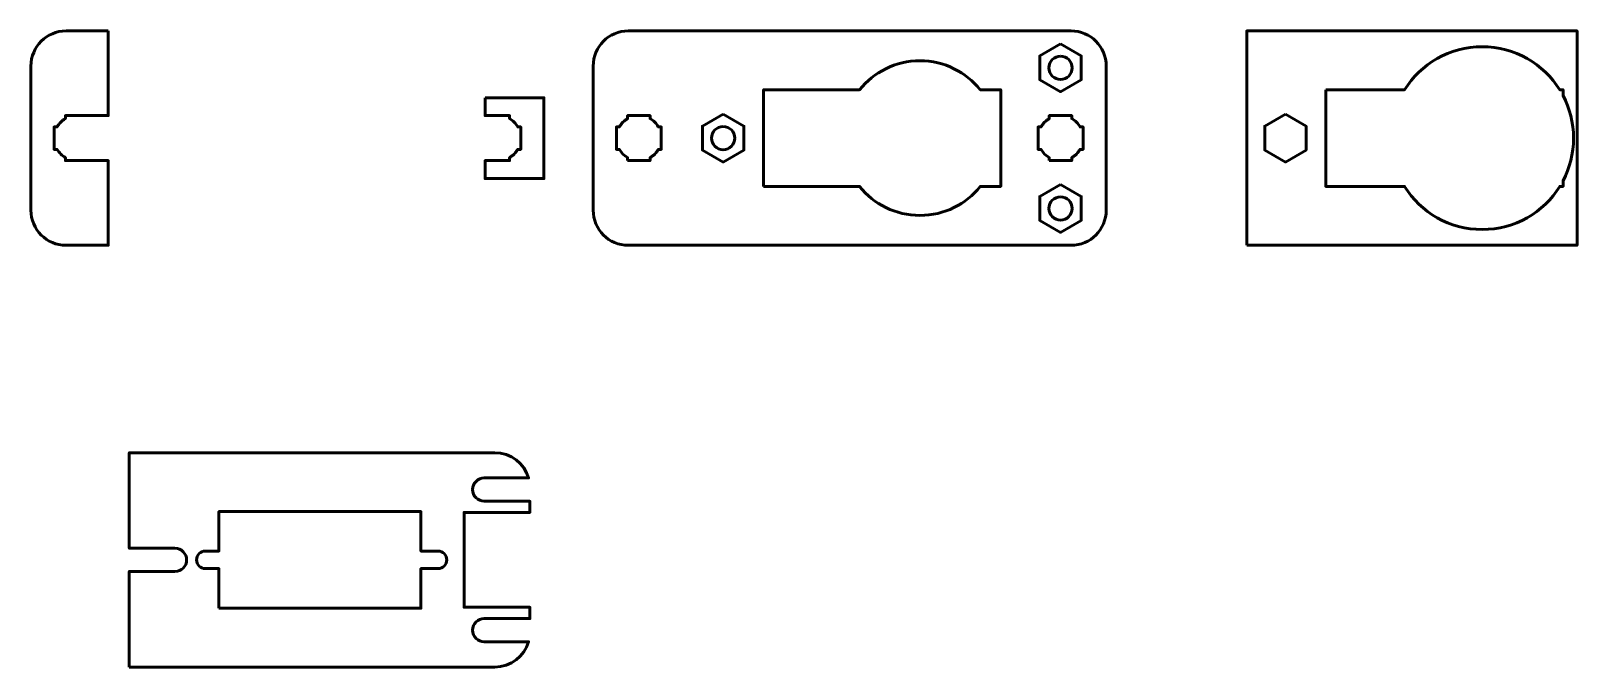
# Model space of a CAD drawing. Header units: centimetres. Extents: x -15.2 to 6.9, y -2.4 to 6.7.
import ezdxf

# ---------------------------------------------------------------- set-up
doc = ezdxf.new("R2010")
doc.units = ezdxf.units.CM
doc.header["$MEASUREMENT"] = 0
doc.layers.add('Layer 1', color=7, linetype='Continuous')

msp = doc.modelspace()

# ---------------------------------------------------------------- linework, layer by layer
at = {"layer": 'Layer 1', "color": 250, "lineweight": 53}
for centre in [(-0.5, 6.14999), (-5.3, 5.14999), (-0.5, 4.14999)]:
    msp.add_ellipse(centre, major_axis=(0, 0.165), ratio=1, dxfattribs=at)
for points, knots in [([(-14.04996, 6.67503), (-14.04996, 6.67503), (-14.04996, 5.46999), (-14.04996, 5.46999), (-14.04996, 5.46999), (-14.04996, 5.46999), (-14.65992, 5.46999), (-14.65992, 5.46999), (-14.65992, 5.46999), (-14.65992, 5.46999), (-14.65992, 5.42706), (-14.65992, 5.42706), (-14.65992, 5.42706), (-14.70857, 5.39899), (-14.74902, 5.35858), (-14.77709, 5.30992), (-14.77709, 5.30992), (-14.77709, 5.30992), (-14.82, 5.30992), (-14.82, 5.30992), (-14.82, 5.30992), (-14.82, 5.30992), (-14.82, 5.15), (-14.82, 5.15), (-14.82, 5.15), (-14.82, 5.15), (-14.82, 4.98993), (-14.82, 4.98993), (-14.82, 4.98993), (-14.82, 4.98993), (-14.77709, 4.98993), (-14.77709, 4.98993), (-14.77709, 4.98993), (-14.74902, 4.94143), (-14.70857, 4.90086), (-14.65992, 4.87279), (-14.65992, 4.87279), (-14.65992, 4.87279), (-14.65992, 4.83), (-14.65992, 4.83), (-14.65992, 4.83), (-14.65992, 4.83), (-14.04996, 4.83), (-14.04996, 4.83), (-14.04996, 4.83), (-14.04996, 4.83), (-14.04996, 3.62497), (-14.04996, 3.62497), (-14.04996, 3.62497), (-14.04996, 3.62497), (-14.64994, 3.62497), (-14.64994, 3.62497), (-14.64994, 3.62497), (-14.92694, 3.62497), (-15.15003, 3.84806), (-15.15003, 4.12506), (-15.15003, 4.12506), (-15.15003, 4.12506), (-15.15003, 6.17493), (-15.15003, 6.17493), (-15.15003, 6.17493), (-15.15003, 6.45207), (-14.92694, 6.67503), (-14.64994, 6.67503), (-14.64994, 6.67503), (-14.64994, 6.67503), (-14.04996, 6.67503), (-14.04996, 6.67503)], [0, 0, 0, 0, 0.05882353, 0.05882353, 0.05882353, 0.05882353, 0.11764706, 0.11764706, 0.11764706, 0.11764706, 0.17647059, 0.17647059, 0.17647059, 0.17647059, 0.23529412, 0.23529412, 0.23529412, 0.23529412, 0.29411765, 0.29411765, 0.29411765, 0.29411765, 0.35294118, 0.35294118, 0.35294118, 0.35294118, 0.41176471, 0.41176471, 0.41176471, 0.41176471, 0.47058824, 0.47058824, 0.47058824, 0.47058824, 0.52941176, 0.52941176, 0.52941176, 0.52941176, 0.58823529, 0.58823529, 0.58823529, 0.58823529, 0.64705882, 0.64705882, 0.64705882, 0.64705882, 0.70588235, 0.70588235, 0.70588235, 0.70588235, 0.76470588, 0.76470588, 0.76470588, 0.76470588, 0.82352941, 0.82352941, 0.82352941, 0.82352941, 0.88235294, 0.88235294, 0.88235294, 0.88235294, 0.94117647, 0.94117647, 0.94117647, 0.94117647, 1, 1, 1, 1]), ([(-0.5, 6.49064), (-0.5, 6.49064), (-0.35249, 6.40548), (-0.35249, 6.40548), (-0.35249, 6.40548), (-0.35249, 6.40548), (-0.20499, 6.32031), (-0.20499, 6.32031), (-0.20499, 6.32031), (-0.20499, 6.32031), (-0.20499, 6.14999), (-0.20499, 6.14999), (-0.20499, 6.14999), (-0.20499, 6.14999), (-0.20499, 5.97967), (-0.20499, 5.97967), (-0.20499, 5.97967), (-0.20499, 5.97967), (-0.35249, 5.8945), (-0.35249, 5.8945), (-0.35249, 5.8945), (-0.35249, 5.8945), (-0.5, 5.80934), (-0.5, 5.80934), (-0.5, 5.80934), (-0.5, 5.80934), (-0.64751, 5.8945), (-0.64751, 5.8945), (-0.64751, 5.8945), (-0.64751, 5.8945), (-0.79501, 5.97967), (-0.79501, 5.97967), (-0.79501, 5.97967), (-0.79501, 5.97967), (-0.79501, 6.14999), (-0.79501, 6.14999), (-0.79501, 6.14999), (-0.79501, 6.14999), (-0.79501, 6.32031), (-0.79501, 6.32031), (-0.79501, 6.32031), (-0.79501, 6.32031), (-0.64751, 6.40548), (-0.64751, 6.40548), (-0.64751, 6.40548), (-0.64751, 6.40548), (-0.5, 6.49064), (-0.5, 6.49064)], [0, 0, 0, 0, 0.08333333, 0.08333333, 0.08333333, 0.08333333, 0.16666667, 0.16666667, 0.16666667, 0.16666667, 0.25, 0.25, 0.25, 0.25, 0.33333333, 0.33333333, 0.33333333, 0.33333333, 0.41666667, 0.41666667, 0.41666667, 0.41666667, 0.5, 0.5, 0.5, 0.5, 0.58333333, 0.58333333, 0.58333333, 0.58333333, 0.66666667, 0.66666667, 0.66666667, 0.66666667, 0.75, 0.75, 0.75, 0.75, 0.83333333, 0.83333333, 0.83333333, 0.83333333, 0.91666667, 0.91666667, 0.91666667, 0.91666667, 1, 1, 1, 1]), ([(3.27505, 5.83747), (3.27505, 5.83747), (4.39661, 5.83747), (4.39661, 5.83747), (4.39661, 5.83747), (4.62627, 6.20522), (5.03457, 6.44998), (5.49997, 6.44998), (5.49997, 6.44998), (5.9654, 6.44998), (6.37371, 6.20522), (6.60337, 5.83747), (6.60337, 5.83747), (6.60337, 5.83747), (6.65004, 5.83747), (6.65004, 5.83747), (6.65004, 5.83747), (6.65004, 5.83747), (6.65004, 5.75637), (6.65004, 5.75637), (6.65004, 5.75637), (6.74574, 5.57532), (6.79999, 5.36899), (6.79999, 5.15), (6.79999, 5.15), (6.79999, 4.931), (6.74573, 4.72468), (6.65004, 4.54361), (6.65004, 4.54361), (6.65004, 4.54361), (6.65004, 4.46247), (6.65004, 4.46247), (6.65004, 4.46247), (6.65004, 4.46247), (6.60334, 4.46247), (6.60334, 4.46247), (6.60334, 4.46247), (6.37369, 4.09474), (5.96539, 3.84998), (5.49997, 3.84998), (5.49997, 3.84998), (5.03459, 3.84998), (4.62631, 4.09474), (4.39664, 4.46247), (4.39664, 4.46247), (4.39664, 4.46247), (3.27505, 4.46247), (3.27505, 4.46247), (3.27505, 4.46247), (3.27505, 4.46247), (3.27505, 5.83747), (3.27505, 5.83747)], [0, 0, 0, 0, 0.07692308, 0.07692308, 0.07692308, 0.07692308, 0.15384615, 0.15384615, 0.15384615, 0.15384615, 0.23076923, 0.23076923, 0.23076923, 0.23076923, 0.30769231, 0.30769231, 0.30769231, 0.30769231, 0.38461538, 0.38461538, 0.38461538, 0.38461538, 0.46153846, 0.46153846, 0.46153846, 0.46153846, 0.53846154, 0.53846154, 0.53846154, 0.53846154, 0.61538462, 0.61538462, 0.61538462, 0.61538462, 0.69230769, 0.69230769, 0.69230769, 0.69230769, 0.76923077, 0.76923077, 0.76923077, 0.76923077, 0.84615385, 0.84615385, 0.84615385, 0.84615385, 0.92307692, 0.92307692, 0.92307692, 0.92307692, 1, 1, 1, 1]), ([(-8.68746, 5.72497), (-8.68746, 5.72497), (-7.84996, 5.72497), (-7.84996, 5.72497), (-7.84996, 5.72497), (-7.84996, 5.72497), (-7.84996, 4.57497), (-7.84996, 4.57497), (-7.84996, 4.57497), (-7.84996, 4.57497), (-8.68746, 4.57497), (-8.68746, 4.57497), (-8.68746, 4.57497), (-8.68746, 4.57497), (-8.68746, 4.83), (-8.68746, 4.83), (-8.68746, 4.83), (-8.68746, 4.83), (-8.5, 4.83), (-8.5, 4.83), (-8.5, 4.83), (-8.5, 4.83), (-8.33992, 4.83), (-8.33992, 4.83), (-8.33992, 4.83), (-8.33992, 4.83), (-8.33992, 4.87279), (-8.33992, 4.87279), (-8.33992, 4.87279), (-8.29142, 4.90086), (-8.25085, 4.94143), (-8.22278, 4.98993), (-8.22278, 4.98993), (-8.22278, 4.98993), (-8.18, 4.98993), (-8.18, 4.98993), (-8.18, 4.98993), (-8.18, 4.98993), (-8.18, 5.15), (-8.18, 5.15), (-8.18, 5.15), (-8.18, 5.15), (-8.18, 5.30992), (-8.18, 5.30992), (-8.18, 5.30992), (-8.18, 5.30992), (-8.22278, 5.30992), (-8.22278, 5.30992), (-8.22278, 5.30992), (-8.25085, 5.35858), (-8.29142, 5.39899), (-8.33992, 5.42706), (-8.33992, 5.42706), (-8.33992, 5.42706), (-8.33992, 5.46999), (-8.33992, 5.46999), (-8.33992, 5.46999), (-8.33992, 5.46999), (-8.5, 5.46999), (-8.5, 5.46999), (-8.5, 5.46999), (-8.5, 5.46999), (-8.68746, 5.46999), (-8.68746, 5.46999), (-8.68746, 5.46999), (-8.68746, 5.46999), (-8.68746, 5.72497), (-8.68746, 5.72497)], [0, 0, 0, 0, 0.05882353, 0.05882353, 0.05882353, 0.05882353, 0.11764706, 0.11764706, 0.11764706, 0.11764706, 0.17647059, 0.17647059, 0.17647059, 0.17647059, 0.23529412, 0.23529412, 0.23529412, 0.23529412, 0.29411765, 0.29411765, 0.29411765, 0.29411765, 0.35294118, 0.35294118, 0.35294118, 0.35294118, 0.41176471, 0.41176471, 0.41176471, 0.41176471, 0.47058824, 0.47058824, 0.47058824, 0.47058824, 0.52941176, 0.52941176, 0.52941176, 0.52941176, 0.58823529, 0.58823529, 0.58823529, 0.58823529, 0.64705882, 0.64705882, 0.64705882, 0.64705882, 0.70588235, 0.70588235, 0.70588235, 0.70588235, 0.76470588, 0.76470588, 0.76470588, 0.76470588, 0.82352941, 0.82352941, 0.82352941, 0.82352941, 0.88235294, 0.88235294, 0.88235294, 0.88235294, 0.94117647, 0.94117647, 0.94117647, 0.94117647, 1, 1, 1, 1]), ([(-5.3, 5.49064), (-5.3, 5.49064), (-5.15249, 5.40548), (-5.15249, 5.40548), (-5.15249, 5.40548), (-5.15249, 5.40548), (-5.00499, 5.32031), (-5.00499, 5.32031), (-5.00499, 5.32031), (-5.00499, 5.32031), (-5.00499, 5.14999), (-5.00499, 5.14999), (-5.00499, 5.14999), (-5.00499, 5.14999), (-5.00499, 4.97967), (-5.00499, 4.97967), (-5.00499, 4.97967), (-5.00499, 4.97967), (-5.15249, 4.8945), (-5.15249, 4.8945), (-5.15249, 4.8945), (-5.15249, 4.8945), (-5.3, 4.80934), (-5.3, 4.80934), (-5.3, 4.80934), (-5.3, 4.80934), (-5.44751, 4.8945), (-5.44751, 4.8945), (-5.44751, 4.8945), (-5.44751, 4.8945), (-5.59501, 4.97967), (-5.59501, 4.97967), (-5.59501, 4.97967), (-5.59501, 4.97967), (-5.59501, 5.14999), (-5.59501, 5.14999), (-5.59501, 5.14999), (-5.59501, 5.14999), (-5.59501, 5.32031), (-5.59501, 5.32031), (-5.59501, 5.32031), (-5.59501, 5.32031), (-5.44751, 5.40548), (-5.44751, 5.40548), (-5.44751, 5.40548), (-5.44751, 5.40548), (-5.3, 5.49064), (-5.3, 5.49064)], [0, 0, 0, 0, 0.08333333, 0.08333333, 0.08333333, 0.08333333, 0.16666667, 0.16666667, 0.16666667, 0.16666667, 0.25, 0.25, 0.25, 0.25, 0.33333333, 0.33333333, 0.33333333, 0.33333333, 0.41666667, 0.41666667, 0.41666667, 0.41666667, 0.5, 0.5, 0.5, 0.5, 0.58333333, 0.58333333, 0.58333333, 0.58333333, 0.66666667, 0.66666667, 0.66666667, 0.66666667, 0.75, 0.75, 0.75, 0.75, 0.83333333, 0.83333333, 0.83333333, 0.83333333, 0.91666667, 0.91666667, 0.91666667, 0.91666667, 1, 1, 1, 1]), ([(2.7, 5.49064), (2.7, 5.49064), (2.84751, 5.40548), (2.84751, 5.40548), (2.84751, 5.40548), (2.84751, 5.40548), (2.99501, 5.32031), (2.99501, 5.32031), (2.99501, 5.32031), (2.99501, 5.32031), (2.99501, 5.14999), (2.99501, 5.14999), (2.99501, 5.14999), (2.99501, 5.14999), (2.99501, 4.97967), (2.99501, 4.97967), (2.99501, 4.97967), (2.99501, 4.97967), (2.84751, 4.8945), (2.84751, 4.8945), (2.84751, 4.8945), (2.84751, 4.8945), (2.7, 4.80934), (2.7, 4.80934), (2.7, 4.80934), (2.7, 4.80934), (2.55249, 4.8945), (2.55249, 4.8945), (2.55249, 4.8945), (2.55249, 4.8945), (2.40499, 4.97967), (2.40499, 4.97967), (2.40499, 4.97967), (2.40499, 4.97967), (2.40499, 5.14999), (2.40499, 5.14999), (2.40499, 5.14999), (2.40499, 5.14999), (2.40499, 5.32031), (2.40499, 5.32031), (2.40499, 5.32031), (2.40499, 5.32031), (2.55249, 5.40548), (2.55249, 5.40548), (2.55249, 5.40548), (2.55249, 5.40548), (2.7, 5.49064), (2.7, 5.49064)], [0, 0, 0, 0, 0.08333333, 0.08333333, 0.08333333, 0.08333333, 0.16666667, 0.16666667, 0.16666667, 0.16666667, 0.25, 0.25, 0.25, 0.25, 0.33333333, 0.33333333, 0.33333333, 0.33333333, 0.41666667, 0.41666667, 0.41666667, 0.41666667, 0.5, 0.5, 0.5, 0.5, 0.58333333, 0.58333333, 0.58333333, 0.58333333, 0.66666667, 0.66666667, 0.66666667, 0.66666667, 0.75, 0.75, 0.75, 0.75, 0.83333333, 0.83333333, 0.83333333, 0.83333333, 0.91666667, 0.91666667, 0.91666667, 0.91666667, 1, 1, 1, 1]), ([(-0.5, 4.49064), (-0.5, 4.49064), (-0.35249, 4.40548), (-0.35249, 4.40548), (-0.35249, 4.40548), (-0.35249, 4.40548), (-0.20499, 4.32031), (-0.20499, 4.32031), (-0.20499, 4.32031), (-0.20499, 4.32031), (-0.20499, 4.14999), (-0.20499, 4.14999), (-0.20499, 4.14999), (-0.20499, 4.14999), (-0.20499, 3.97967), (-0.20499, 3.97967), (-0.20499, 3.97967), (-0.20499, 3.97967), (-0.35249, 3.8945), (-0.35249, 3.8945), (-0.35249, 3.8945), (-0.35249, 3.8945), (-0.5, 3.80934), (-0.5, 3.80934), (-0.5, 3.80934), (-0.5, 3.80934), (-0.64751, 3.8945), (-0.64751, 3.8945), (-0.64751, 3.8945), (-0.64751, 3.8945), (-0.79501, 3.97967), (-0.79501, 3.97967), (-0.79501, 3.97967), (-0.79501, 3.97967), (-0.79501, 4.14999), (-0.79501, 4.14999), (-0.79501, 4.14999), (-0.79501, 4.14999), (-0.79501, 4.32031), (-0.79501, 4.32031), (-0.79501, 4.32031), (-0.79501, 4.32031), (-0.64751, 4.40548), (-0.64751, 4.40548), (-0.64751, 4.40548), (-0.64751, 4.40548), (-0.5, 4.49064), (-0.5, 4.49064)], [0, 0, 0, 0, 0.08333333, 0.08333333, 0.08333333, 0.08333333, 0.16666667, 0.16666667, 0.16666667, 0.16666667, 0.25, 0.25, 0.25, 0.25, 0.33333333, 0.33333333, 0.33333333, 0.33333333, 0.41666667, 0.41666667, 0.41666667, 0.41666667, 0.5, 0.5, 0.5, 0.5, 0.58333333, 0.58333333, 0.58333333, 0.58333333, 0.66666667, 0.66666667, 0.66666667, 0.66666667, 0.75, 0.75, 0.75, 0.75, 0.83333333, 0.83333333, 0.83333333, 0.83333333, 0.91666667, 0.91666667, 0.91666667, 0.91666667, 1, 1, 1, 1])]:
    msp.add_open_spline(points, degree=3, knots=knots, dxfattribs=at)
at = {"layer": 'Layer 1', "lineweight": 53}
for points, knots in [([(-7.15003, 4.12506), (-7.15003, 3.84806), (-6.92694, 3.62497), (-6.64994, 3.62497), (-6.64994, 3.62497), (-6.64994, 3.62497), (-0.35007, 3.62497), (-0.35007, 3.62497), (-0.35007, 3.62497), (-0.07293, 3.62497), (0.15003, 3.84806), (0.15003, 4.12506), (0.15003, 4.12506), (0.15003, 4.12506), (0.15003, 6.17493), (0.15003, 6.17493), (0.15003, 6.17493), (0.15003, 6.45207), (-0.07293, 6.67503), (-0.35007, 6.67503), (-0.35007, 6.67503), (-0.35007, 6.67503), (-6.64994, 6.67503), (-6.64994, 6.67503), (-6.64994, 6.67503), (-6.92694, 6.67503), (-7.15003, 6.45207), (-7.15003, 6.17493), (-7.15003, 6.17493), (-7.15003, 6.17493), (-7.15003, 4.12506), (-7.15003, 4.12506)], [0, 0, 0, 0, 0.125, 0.125, 0.125, 0.125, 0.25, 0.25, 0.25, 0.25, 0.375, 0.375, 0.375, 0.375, 0.5, 0.5, 0.5, 0.5, 0.625, 0.625, 0.625, 0.625, 0.75, 0.75, 0.75, 0.75, 0.875, 0.875, 0.875, 0.875, 1, 1, 1, 1]), ([(2.14997, 3.62497), (2.14997, 3.62497), (6.85003, 3.62497), (6.85003, 3.62497), (6.85003, 3.62497), (6.85003, 3.62497), (6.85003, 6.67503), (6.85003, 6.67503), (6.85003, 6.67503), (6.85003, 6.67503), (2.14997, 6.67503), (2.14997, 6.67503), (2.14997, 6.67503), (2.14997, 6.67503), (2.14997, 3.62497), (2.14997, 3.62497)], [0, 0, 0, 0, 0.25, 0.25, 0.25, 0.25, 0.5, 0.5, 0.5, 0.5, 0.75, 0.75, 0.75, 0.75, 1, 1, 1, 1]), ([(-4.72495, 4.46247), (-4.72495, 4.46247), (-4.72495, 5.83747), (-4.72495, 5.83747), (-4.72495, 5.83747), (-4.72495, 5.83747), (-3.35859, 5.83747), (-3.35859, 5.83747), (-3.35859, 5.83747), (-3.15698, 6.08892), (-2.84729, 6.24999), (-2.49999, 6.24999), (-2.49999, 6.24999), (-2.1527, 6.24999), (-1.84302, 6.08892), (-1.64141, 5.83747), (-1.64141, 5.83747), (-1.64141, 5.83747), (-1.34996, 5.83747), (-1.34996, 5.83747), (-1.34996, 5.83747), (-1.34996, 5.83747), (-1.34996, 4.46247), (-1.34996, 4.46247), (-1.34996, 4.46247), (-1.34996, 4.46247), (-1.64143, 4.46247), (-1.64143, 4.46247), (-1.64143, 4.46247), (-1.84304, 4.21105), (-2.15272, 4.04999), (-2.49999, 4.04999), (-2.49999, 4.04999), (-2.84727, 4.04999), (-3.15695, 4.21105), (-3.35857, 4.46247), (-3.35857, 4.46247), (-3.35857, 4.46247), (-4.72495, 4.46247), (-4.72495, 4.46247)], [0, 0, 0, 0, 0.1, 0.1, 0.1, 0.1, 0.2, 0.2, 0.2, 0.2, 0.3, 0.3, 0.3, 0.3, 0.4, 0.4, 0.4, 0.4, 0.5, 0.5, 0.5, 0.5, 0.6, 0.6, 0.6, 0.6, 0.7, 0.7, 0.7, 0.7, 0.8, 0.8, 0.8, 0.8, 0.9, 0.9, 0.9, 0.9, 1, 1, 1, 1]), ([(-6.65993, 4.83), (-6.65993, 4.83), (-6.65993, 4.87279), (-6.65993, 4.87279), (-6.65993, 4.87279), (-6.70858, 4.90086), (-6.74902, 4.94142), (-6.7771, 4.98993), (-6.7771, 4.98993), (-6.7771, 4.98993), (-6.82, 4.98993), (-6.82, 4.98993), (-6.82, 4.98993), (-6.82, 4.98993), (-6.82, 5.15), (-6.82, 5.15), (-6.82, 5.15), (-6.82, 5.15), (-6.82, 5.30992), (-6.82, 5.30992), (-6.82, 5.30992), (-6.82, 5.30992), (-6.7771, 5.30992), (-6.7771, 5.30992), (-6.7771, 5.30992), (-6.74902, 5.35858), (-6.70858, 5.39899), (-6.65993, 5.42706), (-6.65993, 5.42706), (-6.65993, 5.42706), (-6.65993, 5.46999), (-6.65993, 5.46999), (-6.65993, 5.46999), (-6.65993, 5.46999), (-6.5, 5.46999), (-6.5, 5.46999), (-6.5, 5.46999), (-6.5, 5.46999), (-6.33992, 5.46999), (-6.33992, 5.46999), (-6.33992, 5.46999), (-6.33992, 5.46999), (-6.33992, 5.42706), (-6.33992, 5.42706), (-6.33992, 5.42706), (-6.29142, 5.39899), (-6.25085, 5.35858), (-6.22278, 5.30992), (-6.22278, 5.30992), (-6.22278, 5.30992), (-6.18, 5.30992), (-6.18, 5.30992), (-6.18, 5.30992), (-6.18, 5.30992), (-6.18, 5.15), (-6.18, 5.15), (-6.18, 5.15), (-6.18, 5.15), (-6.18, 4.98993), (-6.18, 4.98993), (-6.18, 4.98993), (-6.18, 4.98993), (-6.22278, 4.98993), (-6.22278, 4.98993), (-6.22278, 4.98993), (-6.25085, 4.94142), (-6.29142, 4.90086), (-6.33992, 4.87279), (-6.33992, 4.87279), (-6.33992, 4.87279), (-6.33992, 4.83), (-6.33992, 4.83), (-6.33992, 4.83), (-6.33992, 4.83), (-6.5, 4.83), (-6.5, 4.83), (-6.5, 4.83), (-6.5, 4.83), (-6.65993, 4.83), (-6.65993, 4.83)], [0, 0, 0, 0, 0.05, 0.05, 0.05, 0.05, 0.1, 0.1, 0.1, 0.1, 0.15, 0.15, 0.15, 0.15, 0.2, 0.2, 0.2, 0.2, 0.25, 0.25, 0.25, 0.25, 0.3, 0.3, 0.3, 0.3, 0.35, 0.35, 0.35, 0.35, 0.4, 0.4, 0.4, 0.4, 0.45, 0.45, 0.45, 0.45, 0.5, 0.5, 0.5, 0.5, 0.55, 0.55, 0.55, 0.55, 0.6, 0.6, 0.6, 0.6, 0.65, 0.65, 0.65, 0.65, 0.7, 0.7, 0.7, 0.7, 0.75, 0.75, 0.75, 0.75, 0.8, 0.8, 0.8, 0.8, 0.85, 0.85, 0.85, 0.85, 0.9, 0.9, 0.9, 0.9, 0.95, 0.95, 0.95, 0.95, 1, 1, 1, 1]), ([(-0.65993, 4.83), (-0.65993, 4.83), (-0.65993, 4.87279), (-0.65993, 4.87279), (-0.65993, 4.87279), (-0.70858, 4.90086), (-0.74902, 4.94142), (-0.7771, 4.98993), (-0.7771, 4.98993), (-0.7771, 4.98993), (-0.82, 4.98993), (-0.82, 4.98993), (-0.82, 4.98993), (-0.82, 4.98993), (-0.82, 5.15), (-0.82, 5.15), (-0.82, 5.15), (-0.82, 5.15), (-0.82, 5.30992), (-0.82, 5.30992), (-0.82, 5.30992), (-0.82, 5.30992), (-0.7771, 5.30992), (-0.7771, 5.30992), (-0.7771, 5.30992), (-0.74902, 5.35858), (-0.70858, 5.39899), (-0.65993, 5.42706), (-0.65993, 5.42706), (-0.65993, 5.42706), (-0.65993, 5.46999), (-0.65993, 5.46999), (-0.65993, 5.46999), (-0.65993, 5.46999), (-0.5, 5.46999), (-0.5, 5.46999), (-0.5, 5.46999), (-0.5, 5.46999), (-0.33992, 5.46999), (-0.33992, 5.46999), (-0.33992, 5.46999), (-0.33992, 5.46999), (-0.33992, 5.42706), (-0.33992, 5.42706), (-0.33992, 5.42706), (-0.29142, 5.39899), (-0.25085, 5.35858), (-0.22278, 5.30992), (-0.22278, 5.30992), (-0.22278, 5.30992), (-0.18, 5.30992), (-0.18, 5.30992), (-0.18, 5.30992), (-0.18, 5.30992), (-0.18, 5.15), (-0.18, 5.15), (-0.18, 5.15), (-0.18, 5.15), (-0.18, 4.98993), (-0.18, 4.98993), (-0.18, 4.98993), (-0.18, 4.98993), (-0.22278, 4.98993), (-0.22278, 4.98993), (-0.22278, 4.98993), (-0.25085, 4.94142), (-0.29142, 4.90086), (-0.33992, 4.87279), (-0.33992, 4.87279), (-0.33992, 4.87279), (-0.33992, 4.83), (-0.33992, 4.83), (-0.33992, 4.83), (-0.33992, 4.83), (-0.5, 4.83), (-0.5, 4.83), (-0.5, 4.83), (-0.5, 4.83), (-0.65993, 4.83), (-0.65993, 4.83)], [0, 0, 0, 0, 0.05, 0.05, 0.05, 0.05, 0.1, 0.1, 0.1, 0.1, 0.15, 0.15, 0.15, 0.15, 0.2, 0.2, 0.2, 0.2, 0.25, 0.25, 0.25, 0.25, 0.3, 0.3, 0.3, 0.3, 0.35, 0.35, 0.35, 0.35, 0.4, 0.4, 0.4, 0.4, 0.45, 0.45, 0.45, 0.45, 0.5, 0.5, 0.5, 0.5, 0.55, 0.55, 0.55, 0.55, 0.6, 0.6, 0.6, 0.6, 0.65, 0.65, 0.65, 0.65, 0.7, 0.7, 0.7, 0.7, 0.75, 0.75, 0.75, 0.75, 0.8, 0.8, 0.8, 0.8, 0.85, 0.85, 0.85, 0.85, 0.9, 0.9, 0.9, 0.9, 0.95, 0.95, 0.95, 0.95, 1, 1, 1, 1]), ([(-13.74996, -2.37503), (-13.74996, -2.37503), (-8.55007, -2.37503), (-8.55007, -2.37503), (-8.55007, -2.37503), (-8.32162, -2.37503), (-8.13, -2.22343), (-8.06972, -2.01501), (-8.06972, -2.01501), (-8.06972, -2.01501), (-8.7, -2.01501), (-8.7, -2.01501), (-8.7, -2.01501), (-8.79111, -2.01501), (-8.865, -1.94112), (-8.865, -1.85001), (-8.865, -1.85001), (-8.865, -1.7589), (-8.79111, -1.68501), (-8.7, -1.68501), (-8.7, -1.68501), (-8.7, -1.68501), (-8.04997, -1.68501), (-8.04997, -1.68501), (-8.04997, -1.68501), (-8.04997, -1.68501), (-8.04997, -1.52503), (-8.04997, -1.52503), (-8.04997, -1.52503), (-8.04997, -1.52503), (-8.98746, -1.52503), (-8.98746, -1.52503), (-8.98746, -1.52503), (-8.98746, -1.52503), (-8.98746, -0.17503), (-8.98746, -0.17503), (-8.98746, -0.17503), (-8.98746, -0.17503), (-8.04997, -0.17503), (-8.04997, -0.17503), (-8.04997, -0.17503), (-8.04997, -0.17503), (-8.04997, -0.01501), (-8.04997, -0.01501), (-8.04997, -0.01501), (-8.04997, -0.01501), (-8.7, -0.01501), (-8.7, -0.01501), (-8.7, -0.01501), (-8.79111, -0.01501), (-8.865, 0.05888), (-8.865, 0.14999), (-8.865, 0.14999), (-8.865, 0.2411), (-8.79111, 0.31499), (-8.7, 0.31499), (-8.7, 0.31499), (-8.7, 0.31499), (-8.06971, 0.31499), (-8.06971, 0.31499), (-8.06971, 0.31499), (-8.12998, 0.52349), (-8.3216, 0.67503), (-8.55007, 0.67503), (-8.55007, 0.67503), (-8.55007, 0.67503), (-13.74996, 0.67503), (-13.74996, 0.67503), (-13.74996, 0.67503), (-13.74996, 0.67503), (-13.74996, -0.68501), (-13.74996, -0.68501), (-13.74996, -0.68501), (-13.74996, -0.68501), (-13.1, -0.68501), (-13.1, -0.68501), (-13.1, -0.68501), (-13.00889, -0.68501), (-12.935, -0.7589), (-12.935, -0.85001), (-12.935, -0.85001), (-12.935, -0.94112), (-13.00889, -1.01501), (-13.1, -1.01501), (-13.1, -1.01501), (-13.1, -1.01501), (-13.74996, -1.01501), (-13.74996, -1.01501), (-13.74996, -1.01501), (-13.74996, -1.01501), (-13.74996, -2.37503), (-13.74996, -2.37503)], [0, 0, 0, 0, 0.04347826, 0.04347826, 0.04347826, 0.04347826, 0.08695652, 0.08695652, 0.08695652, 0.08695652, 0.13043478, 0.13043478, 0.13043478, 0.13043478, 0.17391304, 0.17391304, 0.17391304, 0.17391304, 0.2173913, 0.2173913, 0.2173913, 0.2173913, 0.26086957, 0.26086957, 0.26086957, 0.26086957, 0.30434783, 0.30434783, 0.30434783, 0.30434783, 0.34782609, 0.34782609, 0.34782609, 0.34782609, 0.39130435, 0.39130435, 0.39130435, 0.39130435, 0.43478261, 0.43478261, 0.43478261, 0.43478261, 0.47826087, 0.47826087, 0.47826087, 0.47826087, 0.52173913, 0.52173913, 0.52173913, 0.52173913, 0.56521739, 0.56521739, 0.56521739, 0.56521739, 0.60869565, 0.60869565, 0.60869565, 0.60869565, 0.65217391, 0.65217391, 0.65217391, 0.65217391, 0.69565217, 0.69565217, 0.69565217, 0.69565217, 0.73913043, 0.73913043, 0.73913043, 0.73913043, 0.7826087, 0.7826087, 0.7826087, 0.7826087, 0.82608696, 0.82608696, 0.82608696, 0.82608696, 0.86956522, 0.86956522, 0.86956522, 0.86956522, 0.91304348, 0.91304348, 0.91304348, 0.91304348, 0.95652174, 0.95652174, 0.95652174, 0.95652174, 1, 1, 1, 1]), ([(-12.47495, -1.53753), (-12.47495, -1.53753), (-12.47495, -0.97503), (-12.47495, -0.97503), (-12.47495, -0.97503), (-12.47495, -0.97503), (-12.66732, -0.97503), (-12.66732, -0.97503), (-12.66732, -0.97503), (-12.73635, -0.97503), (-12.79232, -0.91906), (-12.79232, -0.85003), (-12.79232, -0.85003), (-12.79232, -0.781), (-12.73635, -0.72503), (-12.66732, -0.72503), (-12.66732, -0.72503), (-12.66732, -0.72503), (-12.47495, -0.72503), (-12.47495, -0.72503), (-12.47495, -0.72503), (-12.47495, -0.72503), (-12.47495, -0.16253), (-12.47495, -0.16253), (-12.47495, -0.16253), (-11.53625, -0.16253), (-10.53866, -0.16253), (-9.59996, -0.16253), (-9.59996, -0.16253), (-9.59996, -0.16253), (-9.59996, -0.72503), (-9.59996, -0.72503), (-9.59996, -0.72503), (-9.59996, -0.72503), (-9.3576, -0.72503), (-9.3576, -0.72503), (-9.3576, -0.72503), (-9.28857, -0.72503), (-9.2326, -0.781), (-9.2326, -0.85003), (-9.2326, -0.85003), (-9.2326, -0.91906), (-9.28857, -0.97503), (-9.3576, -0.97503), (-9.3576, -0.97503), (-9.3576, -0.97503), (-9.59996, -0.97503), (-9.59996, -0.97503), (-9.59996, -0.97503), (-9.59996, -0.97503), (-9.59996, -1.53753), (-9.59996, -1.53753), (-9.59996, -1.53753), (-10.56104, -1.53753), (-11.51387, -1.53753), (-12.47495, -1.53753)], [0, 0, 0, 0, 0.07142857, 0.07142857, 0.07142857, 0.07142857, 0.14285714, 0.14285714, 0.14285714, 0.14285714, 0.21428571, 0.21428571, 0.21428571, 0.21428571, 0.28571429, 0.28571429, 0.28571429, 0.28571429, 0.35714286, 0.35714286, 0.35714286, 0.35714286, 0.42857143, 0.42857143, 0.42857143, 0.42857143, 0.5, 0.5, 0.5, 0.5, 0.57142857, 0.57142857, 0.57142857, 0.57142857, 0.64285714, 0.64285714, 0.64285714, 0.64285714, 0.71428571, 0.71428571, 0.71428571, 0.71428571, 0.78571429, 0.78571429, 0.78571429, 0.78571429, 0.85714286, 0.85714286, 0.85714286, 0.85714286, 0.92857143, 0.92857143, 0.92857143, 0.92857143, 1, 1, 1, 1])]:
    msp.add_open_spline(points, degree=3, knots=knots, dxfattribs=at)

doc.saveas('drawing.dxf')
